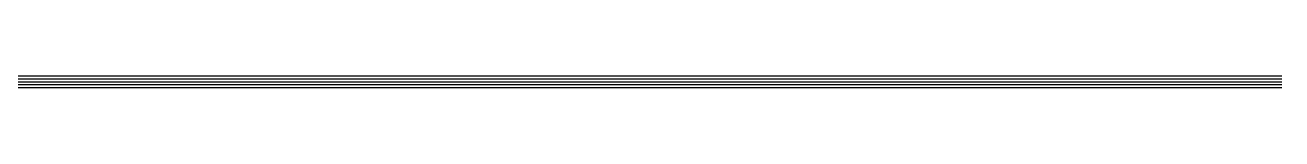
# Model space of a CAD drawing. Header units: millimetres. Extents: x 462666 to 1244237, y 2328025 to 3795663.
# Drawn here: x 1080367 to 1082571, y 2911343 to 2911363 of the extents above; entities that cross this region are included whole.
import ezdxf

# ---------------------------------------------------------------- set-up
doc = ezdxf.new("R2010")
doc.units = ezdxf.units.MM
doc.layers.add('MUR_REZ', color=3, linetype='Continuous')

msp = doc.modelspace()

# ---------------------------------------------------------------- linework, layer by layer
at = {"layer": 'MUR_REZ', "flags": 128}
msp.add_lwpolyline([(1082570.5, 2911363.3), (1066119.9, 2911363.3)], dxfattribs=at)
at = {"layer": 'MUR_REZ'}
for points in [[(1082570.5, 2911358.3), (1066119.9, 2911358.3)], [(1082570.5, 2911353.3), (1066119.9, 2911353.3)], [(1082570.5, 2911348.3), (1066119.9, 2911348.3)], [(1082570.5, 2911343.3), (1066119.9, 2911343.3)]]:
    msp.add_lwpolyline(points, dxfattribs=at)

doc.saveas('drawing.dxf')
